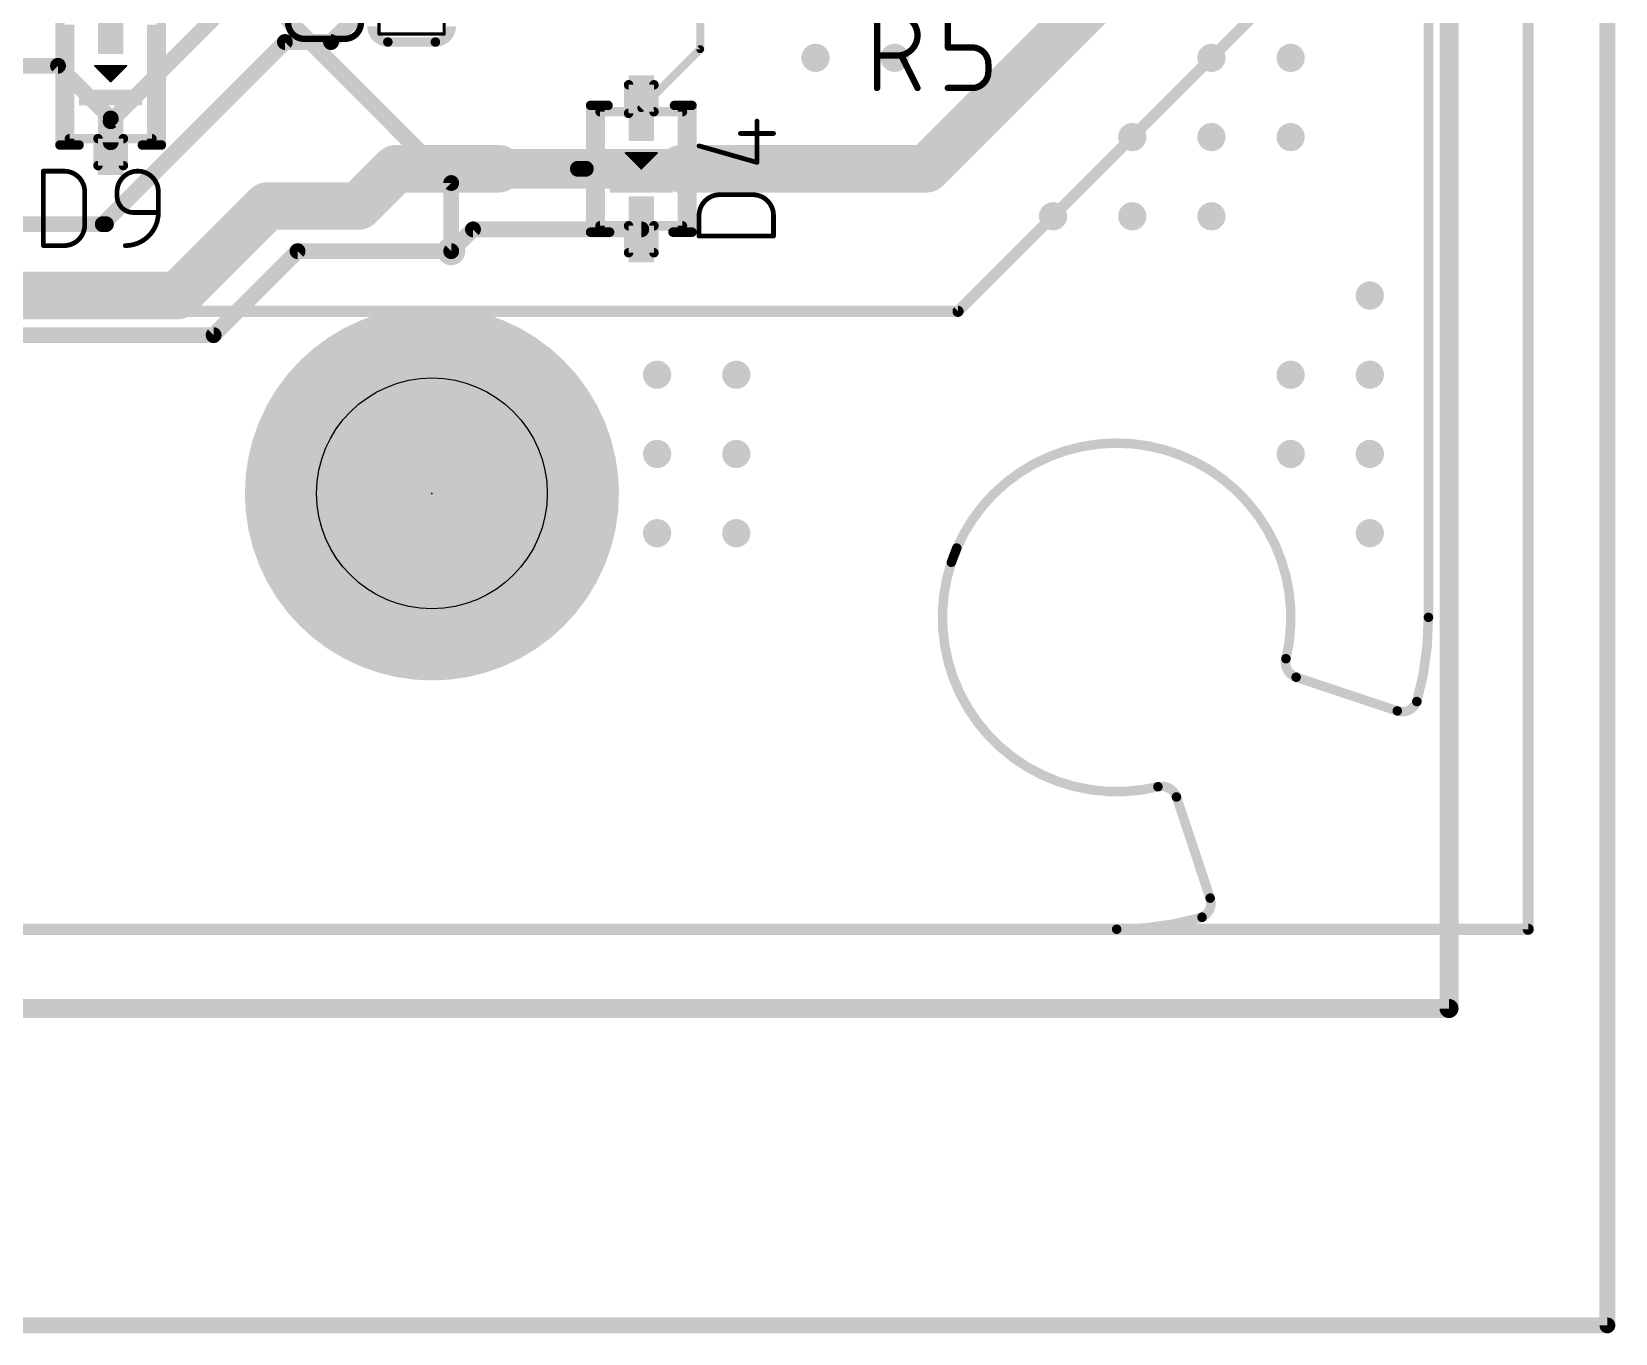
# Model space of a CAD drawing. Extents: x -5 to 103, y -6 to 58.
# Drawn here: x 77.6 to 103, y -6.48 to 14.39 of the extents above; entities that cross this region are included whole.
import ezdxf

# ---------------------------------------------------------------- set-up
doc = ezdxf.new("R2010")
doc.units = 0
for name, color, linetype in [('1', 12, 'CONTINUOUS'), ('16', 132, 'CONTINUOUS'), ('18', 110, 'CONTINUOUS'), ('20', 31, 'CONTINUOUS'), ('21', 40, 'CONTINUOUS'), ('23', 53, 'CONTINUOUS'), ('25', 40, 'CONTINUOUS'), ('39', 12, 'CONTINUOUS'), ('51', 254, 'CONTINUOUS')]:
    doc.layers.add(name, color=color, linetype=linetype)

# ---------------------------------------------------------------- blocks, each defined once
blk = doc.blocks.new('RECT')
blk.add_solid([(-0.5, -0.5), (0.5, -0.5), (-0.5, 0.5), (0.5, 0.5)])
blk = doc.blocks.new('PIE')
at = {"const_width": 0.5}
blk.add_lwpolyline([(0, -0.25, 1), (0, 0.25, 1), (0, -0.25)], format="xyb", dxfattribs=at)
blk = doc.blocks.new('ROUNDV')
at = {"const_width": 0.5}
blk.add_lwpolyline([(0, -0.25, 1), (0, 0.25, 1), (0, -0.25)], format="xyb", dxfattribs=at)

msp = doc.modelspace()

# ---------------------------------------------------------------- linework, layer by layer
at = {"layer": '1'}
for points, const_width in [([(102.87, -6.35), (102.87, 54.61)], 0.254), ([(101.6, 22.86), (101.6, 0)], 0.1778), ([(94.869, 15.113), (91.948, 12.192)], 0.762), ([(88.3214, 15.4126), (88.3214, 14.1089)], 0.127), ([(92.456, 9.906), (97.79, 15.24)], 0.1778), ([(78.867, 12.954), (80.518, 14.605)], 0.254), ([(82.3999, 14.224), (82.9587, 14.7828)], 0.254), ([(78.74, 11.303), (81.661, 14.224)], 0.254), ([(81.661, 14.224), (82.3999, 14.224)], 0.254), ([(55.626, 13.843), (78.0225, 13.843)], 0.254), ([(78.867, 12.9985), (78.0225, 13.843)], 0.254), ([(88.3214, 14.1089), (87.376, 13.1636)], 0.127), ([(78.867, 12.9985), (78.867, 12.6174)], 0.254), ([(78.867, 12.6174), (78.867, 12.954)], 0.254), ([(82.8421, 11.5951), (83.439, 12.192)], 0.762), ([(85.09, 12.192), (83.439, 12.192)], 0.762), ([(85.09, 12.192), (86.36, 12.192)], 0.635), ([(88.011, 12.192), (86.36, 12.192)], 0.635), ([(91.948, 12.192), (88.011, 12.192)], 0.762), ([(86.487, 12.192), (86.36, 12.192)], 0.254), ([(79.9421, 10.16), (81.3772, 11.5951)], 0.762), ([(81.3772, 11.5951), (82.8421, 11.5951)], 0.762), ([(67.945, 11.303), (78.74, 11.303)], 0.254), ([(78.74, 11.303), (78.7908, 11.303)], 0.254), ([(84.328, 10.8712), (84.6773, 11.2205)], 0.254), ([(84.6773, 11.2205), (87.376, 11.2205)], 0.254), ([(80.518, 9.525), (81.8642, 10.8712)], 0.254), ([(81.8642, 10.8712), (84.328, 10.8712)], 0.254), ([(77.216, 10.16), (79.9421, 10.16)], 0.762), ([(73.66, 9.906), (92.456, 9.906)], 0.1778), ([(71.247, 9.525), (80.518, 9.525)], 0.254), ([(101.6, 0), (73.66, 0)], 0.1778), ([(-5.08, -6.35), (102.87, -6.35)], 0.254)]:
    msp.add_lwpolyline(points, dxfattribs=dict(at, const_width=const_width))
for points, const_width in [([(81.661, 14.2875, 1), (81.661, 14.1605)], 0.127), ([(81.7059, 14.1791, 1), (81.6161, 14.2689)], 0.127), ([(82.355, 14.2689, 1), (82.4448, 14.1791)], 0.127), ([(82.3999, 14.1605, 1), (82.3999, 14.2875)], 0.127), ([(78.0674, 13.8879, 1), (77.9775, 13.7981)], 0.127), ([(78.0225, 13.7795, 1), (78.0225, 13.9065)], 0.127), ([(88.2896, 14.1089, 1), (88.3531, 14.1089)], 0.0635), ([(88.3438, 14.0865, 1), (88.2989, 14.1314)], 0.0635), ([(87.3535, 13.186, 1), (87.3985, 13.1411)], 0.0635), ([(78.9305, 12.9985, 1), (78.8035, 12.9985)], 0.127), ([(78.9305, 12.954, 1), (78.8035, 12.954)], 0.127), ([(78.8221, 12.9989, 1), (78.9119, 12.9091)], 0.127), ([(78.8221, 12.9535, 1), (78.9119, 13.0434)], 0.127), ([(78.8035, 12.6174, 1), (78.9305, 12.6174)], 0.127), ([(78.8035, 12.6174, 1), (78.9305, 12.6174)], 0.127), ([(83.439, 12.3825, 1), (83.439, 12.0015)], 0.381), ([(83.5737, 12.0573, 1), (83.3043, 12.3267)], 0.381), ([(85.09, 12.3507, 1), (85.09, 12.0333)], 0.3175), ([(85.09, 12.0015, 1), (85.09, 12.3825)], 0.381), ([(86.36, 12.3507, 1), (86.36, 12.0333)], 0.3175), ([(86.36, 12.0333, 1), (86.36, 12.3507)], 0.3175), ([(88.011, 12.3825, 1), (88.011, 12.0015)], 0.381), ([(88.011, 12.0333, 1), (88.011, 12.3507)], 0.3175), ([(91.8133, 12.3267, 1), (92.0827, 12.0573)], 0.381), ([(91.948, 12.0015, 1), (91.948, 12.3825)], 0.381), ([(86.36, 12.2555, 1), (86.36, 12.1285)], 0.127), ([(86.487, 12.1285, 1), (86.487, 12.2555)], 0.127), ([(81.3772, 11.7856, 1), (81.3772, 11.4046)], 0.381), ([(81.5119, 11.4604, 1), (81.2425, 11.7298)], 0.381), ([(82.8421, 11.4046, 1), (82.8421, 11.7856)], 0.381), ([(82.7074, 11.7298, 1), (82.9768, 11.4604)], 0.381), ([(78.74, 11.3665, 1), (78.74, 11.2395)], 0.127), ([(78.74, 11.2395, 1), (78.74, 11.3665)], 0.127), ([(78.7908, 11.2395, 1), (78.7908, 11.3665)], 0.127), ([(78.6951, 11.3479, 1), (78.7849, 11.2581)], 0.127), ([(84.6773, 11.284, 1), (84.6773, 11.157)], 0.127), ([(84.7222, 11.1755, 1), (84.6323, 11.2654)], 0.127), ([(87.376, 11.157, 1), (87.376, 11.284)], 0.127), ([(81.8642, 10.9347, 1), (81.8642, 10.8077)], 0.127), ([(81.9091, 10.8263, 1), (81.8193, 10.9161)], 0.127), ([(84.2831, 10.9161, 1), (84.3729, 10.8263)], 0.127), ([(84.328, 10.8077, 1), (84.328, 10.9347)], 0.127), ([(79.8074, 10.2947, 1), (80.0768, 10.0253)], 0.381), ([(79.9421, 9.9695, 1), (79.9421, 10.3505)], 0.381), ([(92.4246, 9.9374, 1), (92.4874, 9.8746)], 0.0889), ([(92.456, 9.8616, 1), (92.456, 9.9505)], 0.0889), ([(80.518, 9.4615, 1), (80.518, 9.5885)], 0.127), ([(80.4731, 9.5699, 1), (80.5629, 9.4801)], 0.127), ([(101.5556, 0, 1), (101.6445, 0)], 0.0889), ([(101.6, -0.0445, 1), (101.6, 0.0445)], 0.0889), ([(102.8065, -6.35, 1), (102.9335, -6.35)], 0.127), ([(102.87, -6.4135, 1), (102.87, -6.2865)], 0.127)]:
    msp.add_lwpolyline(points, format="xyb", dxfattribs=dict(at, const_width=const_width))
at = {"layer": '16'}
for points, const_width in [([(100.33, -1.27), (100.33, 46.99)], 0.3048), ([(80.645, 15.6464), (84.328, 11.9634)], 0.254), ([(84.328, 11.9634), (84.328, 10.8712)], 0.254), ([(-1.27, -1.27), (100.33, -1.27)], 0.3048)]:
    msp.add_lwpolyline(points, dxfattribs=dict(at, const_width=const_width))
for points, const_width in [([(84.3915, 11.9634, 1), (84.2645, 11.9634)], 0.127), ([(84.2831, 11.9185, 1), (84.3729, 12.0083)], 0.127), ([(84.2645, 10.8712, 1), (84.3915, 10.8712)], 0.127), ([(100.2538, -1.27, 1), (100.4062, -1.27)], 0.1524), ([(100.33, -1.3462, 1), (100.33, -1.1938)], 0.1524)]:
    msp.add_lwpolyline(points, format="xyb", dxfattribs=dict(at, const_width=const_width))
at = {"layer": '20', "const_width": 0.1524}
for points in [[(100, 5), (100, 40)], [(92.4361, 6.1108), (92.3491, 5.8831)], [(97.8782, 4.0412), (99.5003, 3.5009)], [(99.8136, 3.6508), (99.8144, 3.6505)], [(95.9588, 2.1218), (96.4991, 0.4997)], [(96.3681, 0.1944), (96.3696, 0.1912)], [(5, 0), (95, 0)]]:
    msp.add_lwpolyline(points, dxfattribs=at)
at = {"layer": '20'}
for points, const_width in [([(97.7144, 4.3377, 0.9187), (92.4361, 6.1108)], 0.1524), ([(92.4011, 6.1259, 1), (92.4711, 6.0957)], 0.0762), ([(92.4717, 6.0972, 1), (92.4005, 6.1244)], 0.0762), ([(92.3491, 5.8831, 0.5898), (95.6623, 2.2856)], 0.1524), ([(92.3135, 5.8967, 1), (92.3847, 5.8695)], 0.0762), ([(92.3852, 5.8711, 1), (92.313, 5.8951)], 0.0762), ([(99.8144, 3.6505, 0.0684), (100, 5)], 0.1524), ([(100.0381, 5, 1), (99.9619, 5)], 0.0762), ([(99.9619, 5, 1), (100.0381, 5)], 0.0762), ([(97.7144, 4.3377, 0.3903), (97.8782, 4.0412)], 0.1524), ([(97.6774, 4.3467, 1), (97.7514, 4.3287)], 0.0762), ([(97.7514, 4.3287, 1), (97.6774, 4.3467)], 0.0762), ([(97.8902, 4.0773, 1), (97.8662, 4.0051)], 0.0762), ([(97.8662, 4.0051, 1), (97.8902, 4.0773)], 0.0762), ([(99.5003, 3.5009, 0.404), (99.8136, 3.6508)], 0.1524), ([(99.5123, 3.537, 1), (99.4883, 3.4648)], 0.0762), ([(99.4883, 3.4648, 1), (99.5123, 3.537)], 0.0762), ([(99.827, 3.6865, 1), (99.8002, 3.6151)], 0.0762), ([(99.7777, 3.6608, 1), (99.8511, 3.6402)], 0.0762), ([(99.8493, 3.6375, 1), (99.7779, 3.6641)], 0.0762), ([(99.801, 3.6148, 1), (99.8278, 3.6862)], 0.0762), ([(95.9588, 2.1218, 0.3903), (95.6623, 2.2856)], 0.1524), ([(95.6533, 2.3226, 1), (95.6713, 2.2486)], 0.0762), ([(95.6713, 2.2486, 1), (95.6533, 2.3226)], 0.0762), ([(95.9949, 2.1338, 1), (95.9227, 2.1098)], 0.0762), ([(95.9227, 2.1097, 1), (95.9949, 2.1339)], 0.0762), ([(96.3681, 0.1944, 0.3803), (96.4991, 0.4997)], 0.1524), ([(96.5352, 0.5117, 1), (96.463, 0.4877)], 0.0762), ([(96.463, 0.4877, 1), (96.5352, 0.5117)], 0.0762), ([(95, 0, 0.0695), (96.3696, 0.1912)], 0.1524), ([(96.4026, 0.2106, 1), (96.3336, 0.1782)], 0.0762), ([(96.3519, 0.2289, 1), (96.3843, 0.1599)], 0.0762), ([(96.38, 0.1546, 1), (96.3592, 0.2278)], 0.0762), ([(95, 0.0381, 1), (95, -0.0381)], 0.0762), ([(95, -0.0381, 1), (95, 0.0381)], 0.0762), ([(96.3351, 0.175, 1), (96.4041, 0.2074)], 0.0762)]:
    msp.add_lwpolyline(points, format="xyb", dxfattribs=dict(at, const_width=const_width))
msp.add_circle((84.019, 6.9884), 1.85, dxfattribs=at)
at = {"layer": '21'}
for points, const_width in [([(78.0542, 14.605), (78.0542, 12.573)], 0.1524), ([(79.6798, 12.573), (79.6798, 14.605)], 0.1524), ([(83.312, 14.224), (84.074, 14.224)], 0.1524), ([(79.121, 13.843), (78.613, 13.843)], 0.0254), ([(78.613, 13.843), (78.867, 13.589)], 0.0254), ([(78.6384, 13.8176), (79.0956, 13.8176)], 0.0254), ([(78.6638, 13.7922), (79.0702, 13.7922)], 0.0254), ([(78.6892, 13.7668), (79.0448, 13.7668)], 0.0254), ([(78.7146, 13.7414), (79.0194, 13.7414)], 0.0254), ([(78.74, 13.716), (78.994, 13.716)], 0.0254), ([(78.867, 13.589), (79.121, 13.843)], 0.0254), ([(78.7654, 13.6906), (78.9686, 13.6906)], 0.0254), ([(78.7908, 13.6652), (78.9432, 13.6652)], 0.0254), ([(78.8162, 13.6398), (78.9178, 13.6398)], 0.0254), ([(78.8416, 13.6144), (78.8924, 13.6144)], 0.0254), ([(86.5632, 13.208), (86.5632, 11.176)], 0.1524), ([(86.8426, 13.208), (86.5632, 13.208)], 0.1524), ([(88.1888, 13.208), (87.9094, 13.208)], 0.1524), ([(88.1888, 11.176), (88.1888, 13.208)], 0.1524), ([(78.0542, 12.573), (78.359, 12.573)], 0.1524), ([(79.375, 12.573), (79.6798, 12.573)], 0.1524), ([(87.63, 12.446), (87.122, 12.446)], 0.0254), ([(87.122, 12.446), (87.376, 12.192)], 0.0254), ([(87.376, 12.192), (87.63, 12.446)], 0.0254), ([(87.1474, 12.4206), (87.6046, 12.4206)], 0.0254), ([(87.1728, 12.3952), (87.5792, 12.3952)], 0.0254), ([(87.1982, 12.3698), (87.5538, 12.3698)], 0.0254), ([(87.2236, 12.3444), (87.5284, 12.3444)], 0.0254), ([(87.249, 12.319), (87.503, 12.319)], 0.0254), ([(87.2744, 12.2936), (87.4776, 12.2936)], 0.0254), ([(87.2998, 12.2682), (87.4522, 12.2682)], 0.0254), ([(87.3252, 12.2428), (87.4268, 12.2428)], 0.0254), ([(87.3506, 12.2174), (87.4014, 12.2174)], 0.0254), ([(86.5632, 11.176), (86.868, 11.176)], 0.1524), ([(87.884, 11.176), (88.1888, 11.176)], 0.1524)]:
    msp.add_lwpolyline(points, dxfattribs=dict(at, const_width=const_width))
for points, const_width in [([(83.058, 14.478, 0.4142), (83.312, 14.224)], 0.1524), ([(84.074, 14.224, 0.4142), (84.328, 14.478)], 0.1524), ([(83.312, 14.2621, 1), (83.312, 14.1859)], 0.0762), ([(83.312, 14.1859, 1), (83.312, 14.2621)], 0.0762), ([(84.074, 14.2621, 1), (84.074, 14.1859)], 0.0762), ([(84.074, 14.1859, 1), (84.074, 14.2621)], 0.0762), ([(78.6175, 13.8475, 1), (78.6085, 13.8385)], 0.0127), ([(78.613, 13.8493, 1), (78.613, 13.8367)], 0.0127), ([(78.6384, 13.8239, 1), (78.6384, 13.8113)], 0.0127), ([(78.6638, 13.7986, 1), (78.6638, 13.7859)], 0.0127), ([(78.6892, 13.7731, 1), (78.6892, 13.7605)], 0.0127), ([(78.7146, 13.7477, 1), (78.7146, 13.7351)], 0.0127), ([(78.74, 13.7224, 1), (78.74, 13.7097)], 0.0127), ([(78.994, 13.7097, 1), (78.994, 13.7224)], 0.0127), ([(79.0194, 13.7351, 1), (79.0194, 13.7477)], 0.0127), ([(79.0448, 13.7605, 1), (79.0448, 13.7731)], 0.0127), ([(79.0702, 13.7859, 1), (79.0702, 13.7986)], 0.0127), ([(79.0956, 13.8113, 1), (79.0956, 13.8239)], 0.0127), ([(79.1255, 13.8385, 1), (79.1165, 13.8475)], 0.0127), ([(79.121, 13.8367, 1), (79.121, 13.8493)], 0.0127), ([(78.7654, 13.6969, 1), (78.7654, 13.6843)], 0.0127), ([(78.7908, 13.6715, 1), (78.7908, 13.6589)], 0.0127), ([(78.8162, 13.6462, 1), (78.8162, 13.6335)], 0.0127), ([(78.8416, 13.6207, 1), (78.8416, 13.6081)], 0.0127), ([(78.8625, 13.5935, 1), (78.8715, 13.5845)], 0.0127), ([(78.8625, 13.5845, 1), (78.8715, 13.5935)], 0.0127), ([(78.8924, 13.6081, 1), (78.8924, 13.6207)], 0.0127), ([(78.9178, 13.6335, 1), (78.9178, 13.6462)], 0.0127), ([(78.9432, 13.6589, 1), (78.9432, 13.6715)], 0.0127), ([(78.9686, 13.6843, 1), (78.9686, 13.6969)], 0.0127), ([(86.6013, 13.208, 1), (86.5251, 13.208)], 0.0762), ([(86.5632, 13.2461, 1), (86.5632, 13.1699)], 0.0762), ([(86.8426, 13.1699, 1), (86.8426, 13.2461)], 0.0762), ([(87.9094, 13.2461, 1), (87.9094, 13.1699)], 0.0762), ([(88.2269, 13.208, 1), (88.1507, 13.208)], 0.0762), ([(88.1888, 13.1699, 1), (88.1888, 13.2461)], 0.0762), ([(78.0542, 12.6111, 1), (78.0542, 12.5349)], 0.0762), ([(78.0161, 12.573, 1), (78.0923, 12.573)], 0.0762), ([(78.359, 12.5349, 1), (78.359, 12.6111)], 0.0762), ([(79.375, 12.6111, 1), (79.375, 12.5349)], 0.0762), ([(79.6417, 12.573, 1), (79.7179, 12.573)], 0.0762), ([(79.6798, 12.5349, 1), (79.6798, 12.6111)], 0.0762), ([(87.1265, 12.4505, 1), (87.1175, 12.4415)], 0.0127), ([(87.122, 12.4523, 1), (87.122, 12.4397)], 0.0127), ([(87.6345, 12.4415, 1), (87.6255, 12.4505)], 0.0127), ([(87.63, 12.4397, 1), (87.63, 12.4523)], 0.0127), ([(87.1474, 12.4269, 1), (87.1474, 12.4143)], 0.0127), ([(87.1728, 12.4016, 1), (87.1728, 12.3889)], 0.0127), ([(87.1982, 12.3762, 1), (87.1982, 12.3635)], 0.0127), ([(87.2236, 12.3507, 1), (87.2236, 12.3381)], 0.0127), ([(87.249, 12.3254, 1), (87.249, 12.3127)], 0.0127), ([(87.2744, 12.3, 1), (87.2744, 12.2873)], 0.0127), ([(87.2998, 12.2745, 1), (87.2998, 12.2619)], 0.0127), ([(87.3252, 12.2492, 1), (87.3252, 12.2365)], 0.0127), ([(87.3506, 12.2238, 1), (87.3506, 12.2111)], 0.0127), ([(87.3715, 12.1965, 1), (87.3805, 12.1875)], 0.0127), ([(87.3715, 12.1875, 1), (87.3805, 12.1965)], 0.0127), ([(87.4014, 12.2111, 1), (87.4014, 12.2238)], 0.0127), ([(87.4268, 12.2365, 1), (87.4268, 12.2492)], 0.0127), ([(87.4522, 12.2619, 1), (87.4522, 12.2745)], 0.0127), ([(87.4776, 12.2873, 1), (87.4776, 12.3)], 0.0127), ([(87.503, 12.3127, 1), (87.503, 12.3254)], 0.0127), ([(87.5284, 12.3381, 1), (87.5284, 12.3507)], 0.0127), ([(87.5538, 12.3635, 1), (87.5538, 12.3762)], 0.0127), ([(87.5792, 12.3889, 1), (87.5792, 12.4016)], 0.0127), ([(87.6046, 12.4143, 1), (87.6046, 12.4269)], 0.0127), ([(86.5632, 11.2141, 1), (86.5632, 11.1379)], 0.0762), ([(86.5251, 11.176, 1), (86.6013, 11.176)], 0.0762), ([(86.868, 11.1379, 1), (86.868, 11.2141)], 0.0762), ([(87.884, 11.2141, 1), (87.884, 11.1379)], 0.0762), ([(88.1507, 11.176, 1), (88.2269, 11.176)], 0.0762), ([(88.1888, 11.1379, 1), (88.1888, 11.2141)], 0.0762)]:
    msp.add_lwpolyline(points, format="xyb", dxfattribs=dict(at, const_width=const_width))
at = {"layer": '23'}
for p in [(78.867, 13.589), (87.376, 12.192), (84.019, 6.9884)]:
    msp.add_point(p, dxfattribs=at)
at = {"layer": '25'}
for points, const_width in [([(81.7118, 14.5344, 0.4142), (81.9714, 14.2748)], 0.1016), ([(82.6206, 14.2748, 0.4142), (82.8802, 14.5344)], 0.1016), ([(91.4818, 14.0067, 1), (91.4818, 14.6558)], 0.1016), ([(81.9714, 14.3002, 1), (81.9714, 14.2494)], 0.0508), ([(81.9714, 14.2494, 1), (81.9714, 14.3002)], 0.0508), ([(82.6206, 14.3002, 1), (82.6206, 14.2494)], 0.0508), ([(82.6206, 14.2494, 1), (82.6206, 14.3002)], 0.0508), ([(91.1572, 14.0321, 1), (91.1572, 13.9813)], 0.0508), ([(91.4818, 14.0321, 1), (91.4818, 13.9813)], 0.0508), ([(91.4818, 13.9813, 1), (91.4818, 14.0321)], 0.0508), ([(91.5694, 14.018, 1), (91.524, 13.9953)], 0.0508), ([(92.2929, 14.1619, 1), (92.2929, 14.1111)], 0.0508), ([(92.2675, 14.1365, 1), (92.3183, 14.1365)], 0.0508), ([(92.942, 13.8769, 0.4142), (92.6823, 14.1365)], 0.1016), ([(92.6823, 14.1619, 1), (92.6823, 14.1111)], 0.0508), ([(92.6823, 14.1111, 1), (92.6823, 14.1619)], 0.0508), ([(92.6823, 13.4874, 0.4142), (92.942, 13.747)], 0.1016), ([(92.9674, 13.8769, 1), (92.9166, 13.8769)], 0.0508), ([(92.9166, 13.8769, 1), (92.9674, 13.8769)], 0.0508), ([(92.9674, 13.747, 1), (92.9166, 13.747)], 0.0508), ([(92.9166, 13.747, 1), (92.9674, 13.747)], 0.0508), ([(91.1318, 13.4874, 1), (91.1826, 13.4874)], 0.0508), ([(91.7836, 13.476, 1), (91.8291, 13.4988)], 0.0508), ([(92.2929, 13.5128, 1), (92.2929, 13.462)], 0.0508), ([(92.6823, 13.5128, 1), (92.6823, 13.462)], 0.0508), ([(92.6823, 13.462, 1), (92.6823, 13.5128)], 0.0508), ([(89.2507, 12.9568, 1), (89.2126, 12.9568)], 0.0381), ([(88.9663, 12.7769, 1), (88.9663, 12.7388)], 0.0381), ([(89.4969, 12.7388, 1), (89.4969, 12.7769)], 0.0381), ([(88.3083, 12.5772, 1), (88.2979, 12.5406)], 0.0381), ([(77.7875, 12.173, 1), (77.7875, 12.1349)], 0.0381), ([(77.8066, 12.1539, 1), (77.7685, 12.1539)], 0.0381), ([(78.1191, 12.173, 1), (78.1191, 12.1349)], 0.0381), ([(78.4507, 11.8223, 0.4142), (78.1191, 12.1539)], 0.0762), ([(78.1191, 12.1349, 1), (78.1191, 12.173)], 0.0381), ([(79.6318, 11.8223, 1), (78.9686, 11.8223)], 0.0762), ([(89.2126, 12.2936, 1), (89.2507, 12.2936)], 0.0381), ([(89.2264, 12.2753, 1), (89.2368, 12.3119)], 0.0381), ([(78.4698, 11.8223, 1), (78.4317, 11.8223)], 0.0381), ([(78.4317, 11.8223, 1), (78.4698, 11.8223)], 0.0381), ([(78.9876, 11.8223, 1), (78.9495, 11.8223)], 0.0381), ([(78.9495, 11.8223, 1), (78.9876, 11.8223)], 0.0381), ([(78.9686, 11.756, 0.4142), (79.2339, 11.4907)], 0.0762), ([(78.9876, 11.756, 1), (78.9495, 11.756)], 0.0381), ([(78.9495, 11.756, 1), (78.9876, 11.756)], 0.0381), ([(79.6509, 11.8223, 1), (79.6128, 11.8223)], 0.0381), ([(79.6128, 11.8223, 1), (79.6509, 11.8223)], 0.0381), ([(88.6347, 11.7757, 0.4142), (88.3031, 11.4441)], 0.0762), ([(88.6347, 11.7948, 1), (88.6347, 11.7567)], 0.0381), ([(88.6347, 11.7567, 1), (88.6347, 11.7948)], 0.0381), ([(89.1653, 11.7948, 1), (89.1653, 11.7567)], 0.0381), ([(89.4969, 11.4441, 0.4142), (89.1653, 11.7757)], 0.0762), ([(89.1653, 11.7567, 1), (89.1653, 11.7948)], 0.0381), ([(79.1012, 10.9601, 0.4142), (79.6318, 11.4907)], 0.0762), ([(79.2339, 11.5097, 1), (79.2339, 11.4716)], 0.0381), ([(79.2339, 11.4716, 1), (79.2339, 11.5097)], 0.0381), ([(79.6509, 11.4907, 1), (79.6128, 11.4907)], 0.0381), ([(79.6128, 11.4907, 1), (79.6509, 11.4907)], 0.0381), ([(79.6318, 11.4716, 1), (79.6318, 11.5097)], 0.0381), ([(88.3221, 11.4441, 1), (88.2841, 11.4441)], 0.0381), ([(88.2841, 11.4441, 1), (88.3221, 11.4441)], 0.0381), ([(89.516, 11.4441, 1), (89.4779, 11.4441)], 0.0381), ([(89.4779, 11.4441, 1), (89.5159, 11.4441)], 0.0381), ([(78.1191, 10.9601, 0.4142), (78.4507, 11.2917)], 0.0762), ([(78.4698, 11.2917, 1), (78.4317, 11.2917)], 0.0381), ([(78.4317, 11.2917, 1), (78.4698, 11.2917)], 0.0381), ([(77.7875, 10.9792, 1), (77.7875, 10.9411)], 0.0381), ([(77.7685, 10.9601, 1), (77.8066, 10.9601)], 0.0381), ([(78.1191, 10.9791, 1), (78.1191, 10.9411)], 0.0381), ([(78.1191, 10.9411, 1), (78.1191, 10.9792)], 0.0381), ([(79.1012, 10.9791, 1), (79.1012, 10.941)], 0.0381), ([(88.3031, 11.1316, 1), (88.3031, 11.0935)], 0.0381), ([(88.2841, 11.1125, 1), (88.3221, 11.1125)], 0.0381), ([(89.4779, 11.1125, 1), (89.516, 11.1125)], 0.0381), ([(89.4969, 11.0935, 1), (89.4969, 11.1316)], 0.0381)]:
    msp.add_lwpolyline(points, format="xyb", dxfattribs=dict(at, const_width=const_width))
for points, const_width in [([(91.1572, 13.4874), (91.1572, 14.6558)], 0.1016), ([(92.2929, 14.1365), (92.2929, 14.6558)], 0.1016), ([(82.6206, 14.2748), (81.9714, 14.2748)], 0.1016), ([(91.4818, 14.0067), (91.1572, 14.0067)], 0.1016), ([(91.8063, 13.4874), (91.5467, 14.0067)], 0.1016), ([(92.6823, 14.1365), (92.2929, 14.1365)], 0.1016), ([(92.942, 13.747), (92.942, 13.8769)], 0.1016), ([(92.2929, 13.4874), (92.6823, 13.4874)], 0.1016), ([(89.2316, 12.2936), (89.2316, 12.9568)], 0.0762), ([(88.9663, 12.7579), (89.4969, 12.7579)], 0.0762), ([(88.3031, 12.5589), (89.2316, 12.2936)], 0.0762), ([(77.7875, 10.9601), (77.7875, 12.1539)], 0.0762), ([(77.7875, 12.1539), (78.1191, 12.1539)], 0.0762), ([(78.4507, 11.8223), (78.4507, 11.2917)], 0.0762), ([(78.9686, 11.756), (78.9686, 11.8223)], 0.0762), ([(79.6318, 11.8223), (79.6318, 11.4907)], 0.0762), ([(88.6347, 11.7757), (89.1653, 11.7757)], 0.0762), ([(79.6318, 11.4907), (79.2339, 11.4907)], 0.0762), ([(88.3031, 11.1125), (88.3031, 11.4441)], 0.0762), ([(89.4969, 11.4441), (89.4969, 11.1125)], 0.0762), ([(78.1191, 10.9601), (77.7875, 10.9601)], 0.0762), ([(89.4969, 11.1125), (88.3031, 11.1125)], 0.0762)]:
    msp.add_lwpolyline(points, dxfattribs=dict(at, const_width=const_width))
at = {"layer": '39', "const_width": 0.0508}
for points in [[(83.1708, 14.352), (83.1708, 16.636)], [(84.2152, 16.636), (84.2152, 14.352)], [(84.2152, 14.352), (83.1708, 14.352)]]:
    msp.add_lwpolyline(points, dxfattribs=at)
at = {"layer": '39', "const_width": 0.0254}
for points in [[(83.1708, 14.3647, 1), (83.1708, 14.3393)], [(83.1581, 14.352, 1), (83.1835, 14.352)], [(84.2025, 14.352, 1), (84.2279, 14.352)], [(84.2152, 14.3393, 1), (84.2152, 14.3647)]]:
    msp.add_lwpolyline(points, format="xyb", dxfattribs=at)
at = {"layer": '51', "const_width": 0.1524}
for points in [[(78.2066, 14.5034), (78.2066, 12.6746)], [(79.5274, 12.6746), (79.5274, 14.5034)], [(87.5792, 13.5382), (87.1728, 13.5382)], [(87.1728, 13.5382), (87.1728, 13.081)], [(87.5792, 13.1064), (87.5792, 13.5382)], [(88.0364, 13.1064), (86.7156, 13.1064)], [(86.7156, 13.1064), (86.7156, 11.2776)], [(87.1728, 13.081), (87.5792, 13.1064)], [(88.0364, 11.2776), (88.0364, 13.1064)], [(78.2066, 12.6746), (79.5274, 12.6746)], [(79.0702, 12.6746), (78.6638, 12.6746)], [(78.6638, 12.6746), (78.6638, 12.2428)], [(79.0702, 12.2428), (79.0702, 12.6746)], [(78.6638, 12.2428), (79.0702, 12.2428)], [(86.7156, 11.2776), (88.0364, 11.2776)], [(87.5792, 11.2776), (87.1728, 11.2776)], [(87.1728, 11.2776), (87.1728, 10.8458)], [(87.5792, 10.8458), (87.5792, 11.2776)], [(87.1728, 10.8458), (87.5792, 10.8458)]]:
    msp.add_lwpolyline(points, dxfattribs=at)
at = {"layer": '51', "const_width": 0.0762}
for points in [[(87.1728, 13.5763, 1), (87.1728, 13.5001)], [(87.2109, 13.5382, 1), (87.1347, 13.5382)], [(87.6173, 13.5382, 1), (87.5411, 13.5382)], [(87.5792, 13.5001, 1), (87.5792, 13.5763)], [(86.7156, 13.1445, 1), (86.7156, 13.0683)], [(86.7537, 13.1064, 1), (86.6775, 13.1064)], [(87.1704, 13.119, 1), (87.1752, 13.043)], [(87.1347, 13.081, 1), (87.2109, 13.081)], [(87.5411, 13.1064, 1), (87.6173, 13.1064)], [(87.5816, 13.0684, 1), (87.5768, 13.1444)], [(88.0745, 13.1064, 1), (87.9983, 13.1064)], [(88.0364, 13.0683, 1), (88.0364, 13.1445)], [(78.2066, 12.7127, 1), (78.2066, 12.6365)], [(78.1685, 12.6746, 1), (78.2447, 12.6746)], [(78.6638, 12.7127, 1), (78.6638, 12.6365)], [(78.7019, 12.6746, 1), (78.6257, 12.6746)], [(79.1083, 12.6746, 1), (79.0321, 12.6746)], [(79.0702, 12.6365, 1), (79.0702, 12.7127)], [(79.4893, 12.6746, 1), (79.5655, 12.6746)], [(79.5274, 12.6365, 1), (79.5274, 12.7127)], [(78.6638, 12.2809, 1), (78.6638, 12.2047)], [(78.6257, 12.2428, 1), (78.7019, 12.2428)], [(79.0321, 12.2428, 1), (79.1083, 12.2428)], [(79.0702, 12.2047, 1), (79.0702, 12.2809)], [(86.7156, 11.3157, 1), (86.7156, 11.2395)], [(86.6775, 11.2776, 1), (86.7537, 11.2776)], [(87.1728, 11.3157, 1), (87.1728, 11.2395)], [(87.2109, 11.2776, 1), (87.1347, 11.2776)], [(87.6173, 11.2776, 1), (87.5411, 11.2776)], [(87.5792, 11.2395, 1), (87.5792, 11.3157)], [(87.9983, 11.2776, 1), (88.0745, 11.2776)], [(88.0364, 11.2395, 1), (88.0364, 11.3157)], [(87.1728, 10.8839, 1), (87.1728, 10.8077)], [(87.5792, 10.8077, 1), (87.5792, 10.8839)], [(87.1347, 10.8458, 1), (87.2109, 10.8458)], [(87.5411, 10.8458, 1), (87.6173, 10.8458)]]:
    msp.add_lwpolyline(points, format="xyb", dxfattribs=at)

# ---------------------------------------------------------------- block references
at = {"layer": '1', "xscale": 1.0541, "yscale": 0.4064, "rotation": 90}
for p in [(78.867, 14.5606), (87.376, 13.1636), (78.867, 12.6174), (87.376, 11.2205)]:
    msp.add_blockref('RECT', p, dxfattribs=at)
at = {"layer": '1', "xscale": 6, "yscale": 6}
msp.add_blockref('PIE', (84.019, 6.9884), dxfattribs=at)
at = {"layer": '18', "xscale": 0.4524, "yscale": 0.4524}
for p in [(90.17, 13.97), (90.17, 13.97), (91.44, 13.97), (91.44, 13.97), (96.52, 13.97), (96.52, 13.97), (97.79, 13.97), (97.79, 13.97), (95.25, 12.7), (95.25, 12.7), (96.52, 12.7), (96.52, 12.7), (97.79, 12.7), (97.79, 12.7), (93.98, 11.43), (93.98, 11.43), (95.25, 11.43), (95.25, 11.43), (96.52, 11.43), (96.52, 11.43), (84.328, 10.8712), (84.328, 10.8712), (99.06, 10.16), (99.06, 10.16), (87.63, 8.89), (87.63, 8.89), (88.9, 8.89), (88.9, 8.89), (97.79, 8.89), (97.79, 8.89), (99.06, 8.89), (99.06, 8.89), (87.63, 7.62), (87.63, 7.62), (88.9, 7.62), (88.9, 7.62), (97.79, 7.62), (97.79, 7.62), (99.06, 7.62), (99.06, 7.62), (87.63, 6.35), (87.63, 6.35), (88.9, 6.35), (88.9, 6.35), (99.06, 6.35), (99.06, 6.35)]:
    msp.add_blockref('ROUNDV', p, dxfattribs=at)
at = {"layer": '21', "xscale": 0.254, "yscale": 1.016, "rotation": 90}
for p in [(78.867, 13.335), (87.376, 11.938)]:
    msp.add_blockref('RECT', p, dxfattribs=at)

doc.saveas('drawing.dxf')
